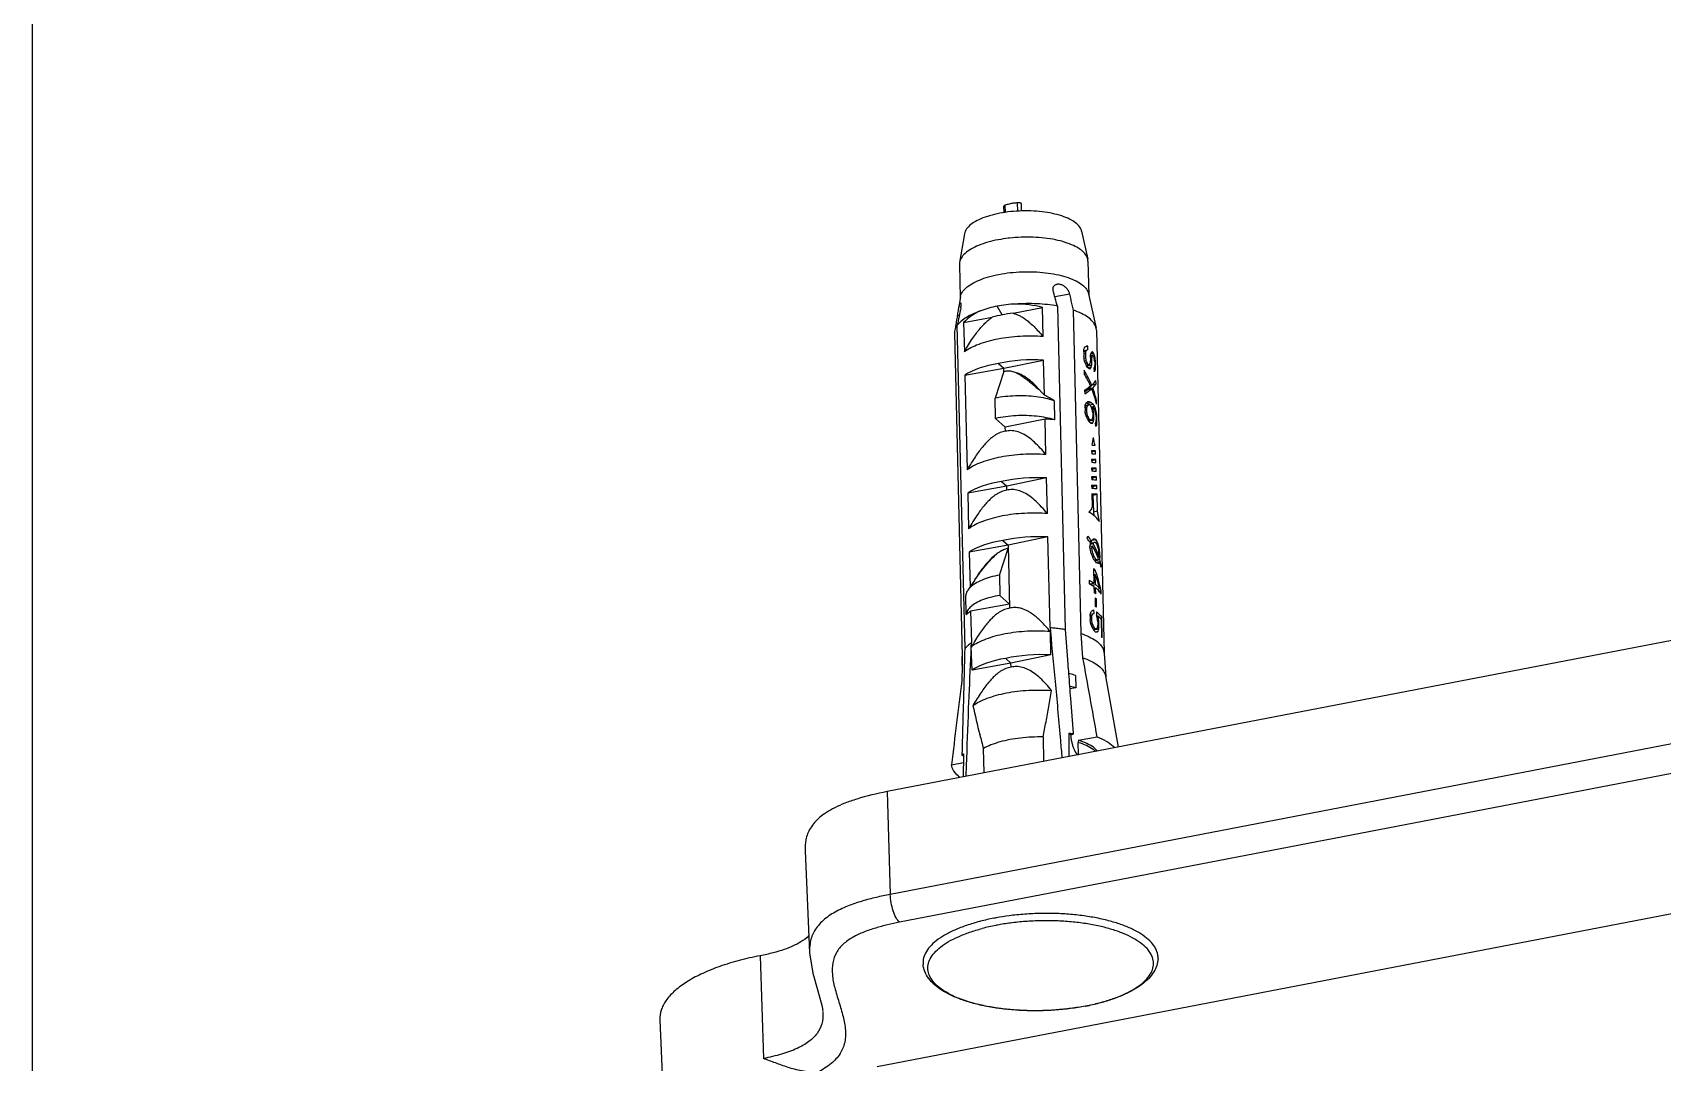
# Model space of a CAD drawing. Header units: millimetres. Extents: x 306 to 1885, y 393 to 1000.
# Drawn here: x 305.9 to 372, y 685.6 to 727.4 of the extents above; entities that cross this region are included whole.
import ezdxf

# ---------------------------------------------------------------- set-up
doc = ezdxf.new("R2010")
doc.units = ezdxf.units.MM

# ---------------------------------------------------------------- blocks, each defined once
blk = doc.blocks.new('*u3')
at = {"color": 7}
for p, q in [((64.52, -24.665), (62.882, 13.276)), ((54.725, -22.561), (-8.366, -34.717)), ((59.999, -27.552), (59.853, -22.92)), ((45.321, -25.281), (45.337, -25.278)), ((45.338, -25.281), (45.322, -25.284)), ((57.973, -32.286), (57.773, -27.685)), ((4.164, -38.607), (53.717, -29.059)), ((49.994, -28.78), (49.99, -28.781)), ((4.583, -39.866), (54.136, -30.318)), ((54.282, -34.95), (54.136, -30.318)), ((4.729, -44.498), (54.282, -34.95)), ((49.909, -35.792), (49.935, -36.897)), ((50.84, -36.592), (50.842, -35.613)), ((45.649, -36.622), (45.662, -37.173)), ((45.729, -36.598), (45.73, -36.653)), ((46.07, -36.532), (46.068, -37.58)), ((47.25, -37.415), (47.224, -36.31)), ((50.892, -36.582), (50.839, -36.592)), ((50.839, -36.66), (50.84, -36.592)), ((51.376, -36.164), (50.84, -36.267)), ((50.89, -36.629), (50.889, -36.662)), ((44.428, -40.155), (43.862, -36.957)), ((45.653, -37.267), (44.813, -37.428)), ((45.653, -37.267), (45.662, -37.173)), ((46.005, -37.524), (45.89, -37.546)), ((46.005, -37.524), (46.068, -37.58)), ((50.098, -37.515), (50.1, -37.52)), ((45.773, -39.638), (46.047, -39.586)), ((45.786, -40.189), (45.773, -39.638)), ((44.496, -41.198), (44.423, -40.127)), ((50.9, -40.651), (50.914, -39.937)), ((45.451, -40.99), (45.526, -42.081)), ((46.9, -41.116), (48.694, -40.746)), ((46.9, -41.116), (46.918, -42.17)), ((48.69, -40.562), (48.694, -40.746)), ((48.694, -40.746), (50.45, -40.432)), ((48.932, -40.96), (48.694, -40.746)), ((50.45, -40.432), (50.483, -41.476)), ((50.9, -40.651), (50.893, -41.047)), ((50.893, -41.022), (50.9, -40.651)), ((50.893, -41.033), (50.893, -41.022)), ((50.893, -41.047), (50.893, -41.033)), ((51.244, -55.626), (50.893, -41.047)), ((44.846, -55.755), (44.495, -41.187)), ((50.489, -41.458), (50.48, -41.669)), ((50.514, -43.091), (50.48, -41.669)), ((50.762, -41.398), (51.114, -55.977)), ((44.582, -41.89), (44.604, -42.795)), ((44.634, -42.716), (44.615, -41.944)), ((44.785, -42.403), (44.727, -42.414)), ((44.727, -42.414), (44.731, -42.574)), ((44.782, -42.564), (44.731, -42.574)), ((44.918, -42.256), (44.734, -42.291)), ((44.893, -42.163), (44.762, -42.188)), ((44.784, -42.624), (44.78, -42.464)), ((44.974, -42.258), (44.844, -42.283)), ((44.981, -42.266), (44.882, -42.285)), ((44.992, -42.288), (44.908, -42.304)), ((45.025, -42.344), (44.95, -42.359)), ((45.064, -42.426), (44.995, -42.44)), ((45.095, -42.525), (45.027, -42.538)), ((45.526, -42.081), (45.878, -56.66)), ((46.604, -56.846), (46.252, -42.267)), ((46.93, -42.353), (46.912, -42.157)), ((46.93, -42.353), (47.029, -46.434)), ((44.683, -42.78), (44.604, -42.795)), ((44.791, -42.708), (44.744, -42.717)), ((44.833, -42.869), (44.779, -42.88)), ((44.832, -43.265), (44.841, -43.638)), ((44.839, -43.062), (44.835, -42.876)), ((44.903, -43.686), (44.894, -43.313)), ((45.119, -42.956), (44.951, -42.988)), ((44.951, -42.988), (44.955, -43.148)), ((45.12, -42.95), (45.008, -42.972)), ((45.124, -42.893), (45.036, -42.91)), ((45.117, -42.639), (45.045, -42.653)), ((45.045, -42.653), (45.049, -42.813)), ((45.128, -42.798), (45.049, -42.813)), ((45.129, -42.857), (45.125, -42.698)), ((48.823, -46.064), (48.754, -43.221)), ((48.758, -43.405), (50.514, -43.091)), ((50.709, -42.932), (50.729, -43.794)), ((44.629, -43.86), (44.633, -44.019)), ((44.734, -44), (44.633, -44.019)), ((44.814, -44.08), (44.69, -44.104)), ((44.901, -43.626), (44.841, -43.638)), ((44.87, -43.87), (44.877, -44.136)), ((44.954, -44.193), (44.947, -43.927)), ((48.758, -43.405), (49.195, -43.798)), ((49.217, -44.715), (49.195, -43.798)), ((50.342, -44.471), (50.64, -44.034)), ((44.952, -44.122), (44.877, -44.136)), ((45.059, -44.261), (44.881, -44.296)), ((44.881, -44.296), (44.892, -44.748)), ((44.967, -44.734), (44.892, -44.748)), ((45.142, -44.318), (44.957, -44.353)), ((44.973, -44.992), (44.957, -44.353)), ((45.066, -44.332), (45.065, -44.265)), ((45.168, -44.481), (45.164, -44.321)), ((49.217, -44.715), (48.819, -45.915)), ((50.578, -45.75), (50.541, -44.18)), ((44.657, -45.164), (44.627, -45.17)), ((44.767, -45.402), (44.687, -45.418)), ((44.865, -45.293), (44.702, -45.324)), ((44.776, -45.527), (44.724, -45.537)), ((44.913, -45.366), (44.772, -45.393)), ((44.929, -45.389), (44.847, -45.405)), ((44.971, -44.92), (44.896, -44.934)), ((45.006, -45.53), (44.938, -45.543)), ((44.722, -45.565), (44.675, -45.574)), ((44.743, -45.871), (44.705, -45.878)), ((44.829, -46.114), (44.764, -46.127)), ((45.104, -46.158), (44.954, -46.187)), ((45.11, -46.11), (44.997, -46.132)), ((45.078, -45.708), (45.009, -45.721)), ((45.129, -46.018), (45.031, -46.037)), ((45.121, -45.923), (45.049, -45.937)), ((45.157, -46.23), (45.067, -46.247)), ((47.029, -46.434), (48.823, -46.064)), ((48.823, -46.064), (50.578, -45.75)), ((49.061, -46.278), (48.823, -46.064)), ((45.03, -46.291), (44.869, -46.322)), ((50.643, -48.409), (50.604, -46.804)), ((44.981, -47.571), (44.797, -47.607)), ((44.797, -47.607), (44.815, -48.357)), ((45, -48.321), (44.981, -47.571)), ((47.054, -47.488), (47.093, -49.093)), ((45, -48.321), (44.815, -48.357)), ((45.048, -48.371), (45.035, -47.821)), ((48.887, -48.723), (50.643, -48.409)), ((44.821, -48.601), (44.825, -48.747)), ((45.009, -48.712), (44.825, -48.747)), ((44.837, -48.992), (44.84, -49.138)), ((45.024, -49.103), (44.84, -49.138)), ((45.009, -48.712), (45.007, -48.614)), ((45.024, -49.103), (45.022, -49.006)), ((45.058, -48.762), (45.054, -48.615)), ((45.058, -49.152), (45.054, -49.005)), ((47.093, -49.093), (48.887, -48.723)), ((48.882, -48.539), (48.887, -48.723)), ((49.125, -48.937), (48.887, -48.723)), ((44.852, -49.383), (44.856, -49.529)), ((45.04, -49.494), (44.856, -49.529)), ((44.868, -49.774), (44.871, -49.92)), ((45.056, -49.885), (44.871, -49.92)), ((45.04, -49.494), (45.038, -49.396)), ((45.058, -49.542), (45.054, -49.396)), ((45.058, -49.932), (45.055, -49.786)), ((50.771, -53.727), (50.668, -49.463)), ((44.884, -50.165), (44.887, -50.312)), ((45.057, -50.279), (44.887, -50.312)), ((45.058, -50.322), (45.055, -50.176)), ((47.118, -50.147), (47.157, -51.752)), ((44.894, -51.56), (44.891, -51.427)), ((47.157, -51.752), (48.951, -51.382)), ((48.946, -51.198), (48.951, -51.382)), ((48.951, -51.382), (49.387, -51.775)), ((44.854, -51.676), (44.818, -51.683)), ((44.818, -51.683), (44.821, -51.789)), ((44.891, -51.547), (44.821, -51.56)), ((44.853, -51.783), (44.821, -51.789)), ((44.858, -51.928), (44.83, -51.933)), ((44.891, -51.449), (44.838, -51.459)), ((44.855, -51.869), (44.851, -51.71)), ((44.888, -52.092), (44.854, -52.098)), ((45.011, -51.823), (44.955, -51.834)), ((44.955, -51.834), (44.958, -51.967)), ((45.009, -51.957), (44.958, -51.967)), ((45.145, -51.675), (44.961, -51.711)), ((45.018, -52.101), (44.971, -52.11)), ((45.121, -51.583), (44.99, -51.608)), ((45.011, -52.043), (45.006, -51.857)), ((45.194, -51.667), (45.059, -51.693)), ((45.2, -51.675), (45.096, -51.695)), ((45.22, -51.708), (45.135, -51.724)), ((45.253, -51.764), (45.177, -51.778)), ((45.291, -51.846), (45.222, -51.859)), ((45.323, -51.944), (45.254, -51.957)), ((45.341, -52.033), (45.271, -52.046)), ((45.271, -52.046), (45.276, -52.233)), ((45.356, -52.25), (45.353, -52.117)), ((46.747, -52.576), (46.726, -51.713)), ((49.387, -51.775), (49.409, -52.692)), ((44.836, -52.428), (44.84, -52.587)), ((44.874, -52.581), (44.84, -52.587)), ((44.937, -52.21), (44.886, -52.22)), ((45.017, -52.308), (44.929, -52.325)), ((45.152, -52.393), (44.999, -52.423)), ((45.073, -52.299), (45.017, -52.309)), ((45.262, -52.456), (45.078, -52.491)), ((45.25, -52.516), (45.168, -52.531)), ((45.344, -52.361), (45.192, -52.39)), ((45.346, -52.343), (45.234, -52.365)), ((45.351, -52.286), (45.262, -52.303)), ((45.355, -52.217), (45.276, -52.233)), ((45.375, -53.049), (45.371, -52.889)), ((47.183, -52.834), (47.221, -54.411)), ((49.011, -53.892), (49.409, -52.692)), ((45.029, -53.299), (44.858, -53.332)), ((44.858, -53.332), (44.862, -53.492)), ((45.19, -53.122), (45.006, -53.158)), ((45.231, -53.082), (45.048, -53.118)), ((45.117, -53.265), (45.052, -53.277)), ((44.922, -54.122), (44.877, -54.131)), ((44.877, -54.131), (44.881, -54.264)), ((44.952, -53.995), (44.88, -54.008)), ((44.92, -54.256), (44.881, -54.264)), ((44.951, -53.924), (44.898, -53.934)), ((44.921, -54.328), (44.918, -54.168)), ((44.954, -54.061), (44.95, -53.901)), ((45.119, -54.298), (45.044, -54.312)), ((45.044, -54.312), (45.048, -54.472)), ((45.236, -54.153), (45.052, -54.189)), ((45.233, -54.071), (45.071, -54.102)), ((45.166, -54.025), (45.116, -54.035)), ((45.294, -54.167), (45.182, -54.189)), ((45.311, -54.2), (45.222, -54.217)), ((45.349, -54.282), (45.267, -54.298)), ((45.397, -53.953), (45.393, -53.794)), ((49.015, -54.041), (47.221, -54.411)), ((49.011, -53.892), (49.015, -54.041)), ((50.771, -53.727), (49.015, -54.041)), ((49.253, -54.255), (49.015, -54.041)), ((44.926, -54.374), (44.889, -54.381)), ((44.945, -54.501), (44.905, -54.509)), ((45.106, -54.625), (44.937, -54.658)), ((45.089, -54.703), (44.97, -54.726)), ((45.06, -54.757), (45.006, -54.767)), ((45.111, -54.584), (45.021, -54.601)), ((45.115, -54.527), (45.04, -54.541)), ((45.114, -54.459), (45.048, -54.472)), ((45.116, -54.531), (45.112, -54.371)), ((45.225, -54.873), (45.229, -55.033)), ((45.358, -55.008), (45.229, -55.033)), ((45.41, -54.847), (45.266, -54.874)), ((45.38, -54.381), (45.298, -54.396)), ((45.414, -54.802), (45.308, -54.822)), ((45.402, -54.495), (45.316, -54.512)), ((45.316, -54.512), (45.321, -54.725)), ((45.415, -54.707), (45.321, -54.725)), ((45.417, -54.778), (45.412, -54.565)), ((50.828, -56.097), (50.796, -54.781)), ((44.846, -55.755), (44.858, -55.853)), ((47.247, -55.465), (47.278, -56.781)), ((45.195, -57.395), (44.858, -55.853)), ((48.6, -56.518), (47.278, -56.781)), ((49.087, -56.449), (49.314, -56.838)), ((50.828, -56.097), (49.535, -56.339)), ((51.024, -56.429), (51.116, -56.411)), ((46.043, -57.388), (46.715, -57.259)), ((50.976, -57.255), (51.076, -56.661)), ((51.02, -58.725), (50.983, -57.211)), ((45.222, -58.865), (45.185, -57.351)), ((51.013, -58.815), (51.02, -58.725)), ((45.222, -58.865), (45.232, -58.955)), ((45.512, -60.225), (45.232, -58.955)), ((50.795, -60.097), (51.013, -58.815)), ((48.213, -61.133), (48.22, -61.447)), ((48.387, -61.121), (48.396, -61.502)), ((48.947, -61.065), (48.955, -61.394)), ((49.008, -61.056), (49.015, -61.345))]:
    blk.add_line(p, q, dxfattribs=at)
blk.add_lwpolyline([(57.773, -27.687), (57.627, -26.77), (57.394, -25.976), (57.203, -25.256), (57.173, -25.031)], dxfattribs=at)
for centre, radius, start, end in [((47.381, -18.577), 10.533, 280.52448, 280.90561), ((47.382, -18.431), 11.01, 280.33902, 280.90515), ((47.561, -19.468), 9.624, 280.85441, 284.61894), ((47.567, -19.348), 10.074, 280.85976, 284.40961), ((47.753, -20.103), 9.297, 284.45614, 284.67238), ((50.085, -36.093), 0.943, 323.06978, 325.01818), ((50.151, -36.139), 0.864, 324.98826, 329.12212), ((53.301, -36.692), 2.411, 177.38062, 178.50089), ((-1029.137, 94.015), 1088.326, 352.930036, 353.130174), ((935.371, 120.353), 904.428, 190.046915, 190.27614), ((18.602, -45.502), 32.493, 14.2299, 15.35585), ((45.292, -37.637), 0.606, 4.33997, 8.69947), ((47.117, -31.621), 6.05, 258.30692, 258.87138), ((47.163, -31.385), 6.291, 258.8748, 259.97473), ((0.937, -49.939), 50.707, 12.65911, 14.17651), ((45.226, -41.525), 0.741, 209.57868, 214.47048), ((45.837, -40.838), 1.626, 233.32315, 235.61706), ((45.832, -40.983), 1.612, 233.89025, 235.04726), ((45.309, -42.253), 0.818, 214.45892, 217.63699), ((45.356, -42.217), 0.878, 217.61985, 219.20762), ((45.424, -42.16), 0.966, 219.25443, 223.62276), ((45.534, -42.056), 1.117, 223.61726, 227.52331), ((45.757, -42.155), 1.445, 230.2264, 233.31941), ((45.546, -43.269), 1.095, 224.51994, 225.29035), ((45.593, -43.221), 1.161, 225.30647, 227.80053), ((45.752, -42.544), 1.423, 230.20308, 233.34269), ((45.833, -42.659), 1.547, 231.52404, 235.07352), ((45.657, -43.151), 1.256, 227.79238, 229.51558), ((45.723, -43.073), 1.359, 229.52022, 231.47196), ((45.61, -43.518), 0.919, 221.5437, 222.10315), ((45.64, -43.491), 0.96, 222.11408, 224.19508), ((46.058, -42.986), 1.616, 235.46719, 236.19826), ((46.252, -42.261), 2.329, 241.64223, 242.16499), ((46.077, -42.958), 1.651, 236.19649, 236.42014), ((42.051, -39.318), 9.764, 328.13417, 328.45042), ((45.842, -43.745), 1.52, 231.4922, 235.10529), ((46.053, -50.274), 1.607, 232.7377, 235.62524), ((46.045, -50.422), 1.588, 233.30326, 235.0561), ((47.544, -44.984), 6.779, 263.06998, 266.72998), ((45.821, -51.411), 1.205, 226.77867, 228.17476), ((46.07, -51.076), 1.603, 233.31096, 235.04841), ((45.961, -51.561), 1.136, 226.92502, 228.43585), ((46.038, -51.473), 1.252, 228.46547, 231.71542), ((49.61, -48.231), 5.203, 236.61124, 242.19775), ((55.464, -44.887), 11.477, 223.81997, 225.08555), ((46.162, -52.651), 1.694, 233.92932, 236.72201), ((46.155, -52.826), 1.674, 234.47625, 236.17131), ((45.708, -54.111), 0.96, 219.80599, 223.07445), ((45.71, -53.946), 0.969, 220.63033, 222.24977), ((-57.972, -34.488), 111.182, 348.44034, 348.85586), ((132.076, -34.133), 88.438, 194.8812, 195.366), ((48.601, -52.379), 4.492, 288.84717, 289.15789), ((48.006, -53.08), 6.872, 276.32321, 276.77009), ((48.068, -53.561), 6.386, 276.72666, 280.86124)]:
    blk.add_arc(centre, radius, start, end, dxfattribs=at)
for centre, major_axis, ratio, start_param, end_param in [((47.663, -39.815), (3.197, 0.162), 0.407554, -1.832151, -1.183125), ((47.663, -39.815), (3.201, -0.006), 0.38893, -1.162162, -0.513136), ((47.698, -41.271), (1.057, 14.257), 0.202214, -4.625782, -4.617132), ((47.732, -42.679), (-1.591, 16.545), 0.179147, 1.5472, 1.555849), ((47.706, -41.598), (2.349, 3.812), 0.551564, -4.237795, -4.211859), ((47.706, -41.615), (3.167, 1.033), 0.246051, 2.640896, 2.675474), ((47.714, -41.928), (1.198, 11.179), 0.255105, -4.645742, -4.637098), ((47.711, -41.841), (2.593, 3.203), 0.561879, -4.152469, -4.135178), ((47.705, -41.585), (3.187, 0.556), 0.042755, -2.720906, -2.67763), ((47.71, -41.768), (3.176, 0.901), 0.181166, 2.641857, 2.667811), ((47.708, -41.712), (3.189, 0.48), 0.101259, -2.701289, -2.675298), ((47.704, -41.529), (3.178, -0.663), 0.674459, -2.488662, -2.46257), ((47.698, -41.271), (0.991, 13.366), 0.202214, -4.623653, -4.622654), ((47.7, -41.365), (3.14, -0.939), 0.71832, -2.406864, -2.363283), ((47.706, -41.598), (2.202, 3.573), 0.551564, -4.22456, -4.20973), ((47.701, -41.402), (-2.505, 2.595), 0.77897, 1.225063, 1.25124), ((47.696, -41.204), (-2.235, 3.063), 0.757619, 1.378357, 1.413425), ((47.692, -41.018), (-1.47, 5.743), 0.5038, -4.59257, -4.575062), ((47.661, -39.734), (-1.516, 13.466), 0.220033, -4.527467, -4.518693), ((47.684, -40.684), (-1.442, 6.265), 0.464905, -4.543865, -4.517414), ((47.632, -38.528), (-1.591, 16.545), 0.179147, -4.483732, -4.474883), ((47.724, -42.352), (-1.442, 6.265), 0.464905, 7.805353, 7.831289), ((47.716, -42.022), (-1.516, 13.466), 0.220033, -4.69248, -4.683836), ((47.718, -42.115), (-1.517, 5.214), 0.549082, 1.531072, 1.557012), ((47.727, -42.471), (3.185, 0.676), 0.043463, 2.584807, 2.61969), ((47.731, -42.631), (3.185, 0.676), 0.043463, 2.584807, 2.61969), ((47.738, -42.932), (2.593, 3.203), 0.561879, -4.291547, -4.274039), ((47.733, -42.746), (3.167, 1.033), 0.246051, 2.484257, 2.519325), ((47.769, -44.216), (1.198, 11.179), 0.255105, 1.472301, 1.481074), ((47.746, -43.266), (2.349, 3.812), 0.551564, -4.455463, -4.429012), ((47.798, -45.422), (1.057, 14.257), 0.202214, 1.40495, 1.413799), ((47.768, -44.191), (-1.908, 3.684), 0.706196, 1.176305, 1.410815), ((47.764, -44.004), (-1.897, 3.707), 0.703886, 1.250456, 1.414979), ((47.754, -43.605), (2.281, 3.985), 0.545413, -4.048997, -4.02558), ((47.795, -45.304), (2.939, -1.682), 0.775373, -2.552895, -2.465509), ((47.791, -45.146), (2.939, -1.682), 0.775373, -2.529477, -2.443036), ((47.755, -43.632), (1.463, 7.66), 0.359874, -4.409085, -4.388043), ((47.776, -44.517), (3.123, 1.434), 0.387487, 2.668754, 2.716285), ((47.765, -44.067), (1.463, 7.66), 0.359874, -4.451189, -4.438073), ((47.795, -45.304), (2.939, -1.682), 0.775373, -2.423405, -2.209064), ((47.78, -44.694), (3.189, 0.462), 0.11506, -2.847848, -2.756937), ((47.781, -44.711), (3.123, 1.434), 0.387487, 2.643354, 2.673373), ((47.791, -45.146), (2.939, -1.682), 0.775373, -2.400124, -2.185783), ((47.784, -44.839), (3.189, 0.462), 0.11506, -2.822448, -2.756937), ((47.78, -44.694), (3.183, -0.608), 0.663239, -2.600714, -2.509803), ((47.784, -44.839), (3.183, -0.608), 0.663239, -2.600714, -2.535202), ((47.781, -44.711), (-1.805, 3.93), 0.680837, 1.471048, 1.515482), ((47.776, -44.517), (-1.805, 3.93), 0.680837, 1.496448, 1.556807), ((47.832, -46.818), (-1.441, 9.954), 0.297032, 1.402673, 1.433361), ((47.81, -45.934), (-1.805, 3.93), 0.680837, 1.254267, 1.314626), ((47.821, -46.383), (-1.441, 9.954), 0.297032, 1.452704, 1.474686), ((47.806, -45.739), (-1.805, 3.93), 0.680837, 1.295592, 1.340026), ((47.806, -45.756), (3.183, -0.608), 0.663239, -2.691624, -2.600714), ((47.802, -45.611), (3.183, -0.608), 0.663239, -2.666225, -2.600714), ((47.802, -45.611), (3.189, 0.462), 0.11506, -2.756937, -2.691426), ((47.806, -45.739), (3.123, 1.434), 0.387487, 2.482313, 2.512332), ((47.81, -45.934), (3.123, 1.434), 0.387487, 2.439401, 2.486932), ((47.765, -44.067), (-1.441, 9.954), 0.297032, -4.58861, -4.566627), ((47.821, -46.383), (1.463, 7.66), 0.359874, -4.701927, -4.688811), ((47.806, -45.756), (2.935, -0.561), 0.663239, -2.655168, -2.6193), ((47.795, -45.304), (2.939, -1.682), 0.775373, -2.166151, -2.07971), ((47.755, -43.632), (-1.441, 9.954), 0.297032, -4.547285, -4.516597), ((47.832, -46.818), (1.463, 7.66), 0.359874, 7.814413, 7.835455), ((47.791, -45.146), (2.939, -1.682), 0.775373, -2.143678, -2.056293), ((47.791, -45.133), (3.197, 0.162), 0.407554, -1.832151, -1.183125), ((47.791, -45.133), (3.201, -0.006), 0.38893, -1.162162, -0.513136), ((47.806, -45.756), (3.189, 0.462), 0.11506, -2.756937, -2.666026), ((47.832, -46.845), (2.281, 3.985), 0.545413, -4.522181, -4.498764), ((47.855, -47.801), (3.189, 0.495), 0.089293, -2.848651, -2.660875), ((47.855, -47.801), (2.989, 0.464), 0.089293, -2.85493, -2.806176), ((47.855, -47.792), (3.201, -0.006), 0.38893, -1.162162, -0.513136), ((47.861, -48.045), (3.189, 0.495), 0.089293, -2.848651, -2.660875), ((47.865, -48.191), (3.189, 0.495), 0.089293, -2.848651, -2.660875), ((47.871, -48.435), (3.189, 0.495), 0.089293, -2.842375, -2.667151), ((47.874, -48.581), (3.189, 0.495), 0.089293, -2.842375, -2.667151), ((47.865, -48.191), (2.989, 0.464), 0.089293, -2.85493, -2.806176), ((47.874, -48.581), (2.989, 0.464), 0.089293, -2.848232, -2.815678), ((47.855, -47.792), (3.197, 0.162), 0.407554, -1.832151, -1.183125), ((47.88, -48.825), (3.189, 0.495), 0.089293, -2.836103, -2.673423), ((47.884, -48.972), (3.189, 0.495), 0.089293, -2.836103, -2.673423), ((47.889, -49.216), (3.189, 0.495), 0.089293, -2.829833, -2.679692), ((47.893, -49.362), (3.189, 0.495), 0.089293, -2.829833, -2.679692), ((47.884, -48.972), (2.989, 0.464), 0.089293, -2.841538, -2.824782), ((47.899, -49.606), (3.189, 0.495), 0.089293, -2.823567, -2.685959), ((47.902, -49.752), (3.189, 0.495), 0.089293, -2.823567, -2.685959), ((47.908, -49.996), (3.189, 0.495), 0.089293, -2.813899, -2.702767), ((47.917, -50.36), (-1.444, 6.216), 0.468354, 1.493872, 1.553008), ((47.917, -50.36), (1.556, 6.913), 0.392424, -4.594682, -4.542686), ((47.926, -50.722), (3.167, 1.033), 0.246051, 2.788119, 2.823018), ((47.929, -50.874), (3.189, 0.48), 0.101256, -2.874466, -2.848389), ((47.871, -48.455), (1.057, 14.257), 0.202215, 1.805308, 1.8141), ((47.915, -50.291), (2.349, 3.812), 0.551563, -4.090258, -4.063962), ((48.013, -54.334), (-1.591, 16.544), 0.179148, 7.682338, 7.691131), ((47.969, -52.499), (-1.442, 6.265), 0.464903, 7.65745, 7.683746), ((47.908, -49.982), (1.418, 8.096), 0.342931, -4.446512, -4.437783), ((47.958, -52.067), (-2.235, 3.063), 0.757619, 7.357849, 7.392748), ((47.976, -52.807), (-1.449, 10.388), 0.284781, 1.440754, 1.449484), ((47.923, -50.609), (2.593, 3.203), 0.561879, -4.005245, -3.987817), ((47.961, -52.181), (-1.47, 5.743), 0.5038, 1.404393, 1.421821), ((47.93, -50.912), (3.176, 0.901), 0.181163, 2.788959, 2.815036), ((47.954, -51.877), (-2.506, 2.595), 0.77897, 0.98244, 1.008516), ((47.951, -51.782), (3.178, -0.663), 0.674461, 3.604079, 3.630093), ((47.925, -50.691), (1.057, 14.257), 0.202215, -4.625782, -4.617132), ((47.958, -52.072), (-1.591, 16.544), 0.179148, 1.5472, 1.555849), ((47.933, -51.018), (2.349, 3.812), 0.551564, -4.2378, -4.211864), ((47.95, -51.728), (-1.47, 5.743), 0.5038, 7.791715, 7.826295), ((47.933, -51.03), (3.105, 1.547), 0.415702, 2.530793, 2.556726), ((47.94, -51.313), (1.418, 8.096), 0.342931, -4.593874, -4.58523), ((47.943, -51.45), (-1.449, 10.388), 0.284781, -4.694984, -4.68634), ((47.939, -51.261), (2.593, 3.203), 0.561879, -4.152469, -4.135178), ((47.932, -50.994), (3.187, 0.556), 0.042756, -2.729552, -2.686293), ((47.945, -51.502), (-1.47, 5.743), 0.5038, 1.551754, 1.569045), ((47.938, -51.217), (3.105, 1.547), 0.415704, 2.504847, 2.522146), ((47.935, -51.122), (3.189, 0.48), 0.101256, -2.709943, -2.683967), ((47.931, -50.949), (3.178, -0.663), 0.674461, -2.488658, -2.462566), ((47.933, -51.018), (2.202, 3.573), 0.551564, -4.224565, -4.209735), ((47.927, -50.785), (3.14, -0.939), 0.718319, -2.406866, -2.363286), ((47.928, -50.822), (-2.506, 2.595), 0.77897, 1.225056, 1.251233), ((47.923, -50.624), (-2.235, 3.063), 0.757619, 1.378357, 1.413425), ((47.919, -50.438), (-1.47, 5.743), 0.5038, -4.59257, -4.575062), ((47.9, -49.667), (-1.449, 10.388), 0.284781, -4.529971, -4.521198), ((47.911, -50.104), (-1.442, 6.265), 0.464904, -4.543864, -4.517413), ((47.859, -47.948), (-1.591, 16.544), 0.179148, -4.483732, -4.474883), ((47.969, -52.513), (-2.267, 3.007), 0.761035, 1.025117, 1.225037), ((47.973, -52.672), (-2.274, 2.995), 0.761734, 1.021992, 1.187335), ((47.955, -51.94), (3.14, -0.939), 0.718318, 3.651103, 3.694529), ((47.954, -51.88), (3.202, -0.158), 0.523122, -2.77985, -2.719274), ((47.951, -51.748), (3.202, -0.206), 0.543298, 3.521589, 3.573499), ((47.97, -52.564), (3.172, 0.965), 0.214004, 2.46311, 2.67234), ((47.946, -51.546), (-1.745, 4.101), 0.66258, 1.457791, 1.47509), ((47.948, -51.64), (3.178, -0.663), 0.674461, -2.54066, -2.514684), ((47.954, -51.894), (3.194, 0.261), 0.270941, -2.712809, -2.652118), ((47.952, -51.814), (3.189, 0.48), 0.101256, -2.657942, -2.63185), ((47.956, -51.978), (3.187, 0.556), 0.042757, -2.642916, -2.599336), ((47.955, -51.941), (3.176, 0.901), 0.181163, 2.546242, 2.572419), ((47.964, -52.325), (2.593, 3.203), 0.561879, -4.291547, -4.274039), ((47.96, -52.139), (3.167, 1.033), 0.246051, 2.484257, 2.519325), ((47.983, -53.096), (1.418, 8.096), 0.342931, 1.524169, 1.532942), ((47.954, -51.894), (2.995, 0.245), 0.270941, -2.709747, -2.681559), ((47.973, -52.659), (2.349, 3.812), 0.551563, -4.45547, -4.429019), ((48.025, -54.815), (1.057, 14.257), 0.202215, 1.40495, 1.4138), ((47.97, -52.566), (3.169, 1.011), 0.236022, 2.697388, 2.862731), ((47.974, -52.724), (3.169, 1.015), 0.237772, 8.945203, 9.145122), ((47.973, -52.674), (-2.365, 2.84), 0.769812, 1.180605, 1.389834), ((47.97, -52.566), (2.971, 0.948), 0.236022, 2.69894, 2.853758), ((47.975, -52.742), (3.169, 1.011), 0.236022, 8.736767, 8.902751), ((47.969, -52.495), (-2.274, 2.995), 0.761734, 1.265157, 1.431142), ((47.973, -52.672), (-2.132, 2.808), 0.761734, 1.176425, 1.185783), ((47.97, -52.564), (2.974, 0.905), 0.214004, 2.565211, 2.671586), ((47.93, -50.903), (1.057, 14.257), 0.202215, -4.477878, -4.469085), ((47.979, -52.922), (2.827, 2.587), 0.546807, -3.831265, -3.804969), ((48.059, -56.231), (-1.516, 13.467), 0.220032, 7.682615, 7.691407), ((47.986, -53.197), (3.167, 1.033), 0.246051, 2.788119, 2.823018), ((47.969, -52.51), (1.418, 8.096), 0.342931, -4.455231, -4.446512), ((48.033, -55.175), (-1.449, 10.388), 0.284781, 1.449484, 1.458203), ((47.988, -53.292), (3.105, 1.547), 0.415703, 8.943855, 8.961265), ((47.989, -53.349), (3.189, 0.48), 0.101255, -2.874466, -2.848389), ((47.992, -53.461), (3.185, 0.676), 0.043459, 2.827525, 2.844902), ((47.994, -53.538), (1.057, 14.257), 0.202215, -4.651718, -4.643074), ((47.995, -53.593), (1.954, 4.949), 0.497373, -4.417336, -4.400048), ((47.994, -53.558), (3.105, 1.547), 0.415703, 2.504847, 2.539438), ((48.01, -54.221), (1.198, 11.179), 0.255104, -4.680332, -4.671681), ((47.993, -53.488), (3.185, 0.676), 0.043459, 2.654434, 2.689079), ((48.002, -53.868), (2.593, 3.203), 0.561879, -4.187081, -4.169768), ((47.998, -53.706), (3.176, 0.901), 0.181161, 2.607193, 2.6332), ((47.988, -53.287), (-2.506, 2.595), 0.778971, 1.216347, 1.242494), ((47.985, -53.173), (3.004, -1.49), 0.766573, -2.235507, -2.200582), ((47.994, -53.538), (0.991, 13.366), 0.202215, -4.651319, -4.64941), ((47.995, -53.593), (1.832, 4.64), 0.497373, -4.412659, -4.39965), ((47.979, -52.926), (-1.47, 5.743), 0.503801, -4.601306, -4.583822), ((47.979, -52.93), (-1.745, 4.101), 0.662581, -4.695077, -4.659955), ((47.965, -52.336), (-1.42, 7.301), 0.402038, -4.519074, -4.501425), ((47.983, -53.111), (3.197, 0.162), 0.407554, -1.832151, -1.183125), ((47.983, -53.111), (3.201, -0.006), 0.38893, -1.162162, -0.513136), ((48.032, -55.13), (-1.42, 7.301), 0.402038, 1.390253, 1.407796), ((48.02, -54.633), (-1.745, 4.101), 0.662581, 1.266915, 1.301857), ((48.019, -54.589), (-1.47, 5.743), 0.5038, 1.413112, 1.430522), ((48.013, -54.34), (3.197, -0.402), 0.611613, -2.778713, -2.743926), ((48.01, -54.195), (3.178, -0.663), 0.674462, -2.696482, -2.670428), ((48.006, -54.041), (3.189, 0.48), 0.101255, -2.822376, -2.796407), ((48.01, -54.224), (3.191, 0.385), 0.175173, -2.817854, -2.783249), ((48.002, -53.895), (2.593, 3.203), 0.561879, -4.100601, -4.083305), ((48, -53.787), (1.418, 8.096), 0.342931, -4.567942, -4.559297), ((48.009, -54.17), (3.105, 1.547), 0.415702, 2.539438, 2.574015), ((48.01, -54.205), (1.954, 4.949), 0.497373, -4.434627, -4.417336), ((48.014, -54.381), (1.198, 11.179), 0.255104, -4.671681, -4.663033), ((48.012, -54.298), (3.189, 0.48), 0.101255, -2.649252, -2.623134), ((48.015, -54.43), (3.191, 0.385), 0.175173, -2.653391, -2.618547), ((48.019, -54.569), (3.105, 1.547), 0.415702, 2.391829, 2.418039), ((48.019, -54.582), (3.18, 0.806), 0.127174, 2.528893, 2.572697), ((47.95, -51.708), (-1.516, 13.467), 0.220032, -4.536227, -4.527467), ((48.054, -56.031), (1.198, 11.179), 0.255104, 1.481074, 1.489834), ((48.034, -55.187), (2.349, 3.812), 0.551563, -4.455469, -4.429018), ((47.918, -50.396), (-1.591, 16.544), 0.179148, -4.483732, -4.474883), ((48.086, -57.343), (1.057, 14.257), 0.202215, 1.40495, 1.4138), ((47.87, -54.309), (3.032, -0.607), 0.704673, -1.189772, -1.022027), ((47.807, -54.321), (3.019, -0.826), 0.668682, -0.959771, -0.792026), ((48.02, -54.627), (3.164, -0.822), 0.667038, -0.714034, -0.334879), ((48.02, -54.627), (3.18, -0.596), 0.700286, -1.673557, -1.294402), ((47.947, -54.472), (3.388, -0.643), 0.701142, -1.279922, -1.026837), ((47.916, -54.478), (3.372, -0.885), 0.66737, -0.976507, -0.723422)]:
    blk.add_ellipse(centre, major_axis=major_axis, ratio=ratio, start_param=start_param, end_param=end_param, dxfattribs=at)
for points, start_tangent, end_tangent in [([(53.717, -29.059), (54.265, -28.942), (54.793, -28.802), (55.327, -28.618), (55.832, -28.377), (56.26, -28.069), (56.565, -27.686), (56.726, -27.233), (56.745, -26.708), (56.639, -26.112), (56.45, -25.462), (56.26, -24.808), (56.155, -24.198), (56.19, -23.642), (56.398, -23.138), (56.801, -22.689), (57.41, -22.297)], (0.98194, 0.189193), (0.891571, 0.452882)), ([(57.41, -22.297), (57.786, -22.306), (58.13, -22.357), (58.447, -22.431), (58.745, -22.519), (59.032, -22.616), (59.31, -22.717), (59.583, -22.82), (59.853, -22.92)], (0.998826, 0.048449), (0.939226, -0.343298)), ([(57.172, -25.004), (57.171, -24.984), (57.227, -24.48), (57.437, -24.047), (57.802, -23.683), (58.33, -23.374), (59.037, -23.114), (59.853, -22.92)], (-0.042162, 0.999111), (0.98194, 0.189193)), ([(59.999, -27.552), (60.948, -27.336), (61.817, -27.07), (62.589, -26.758), (63.247, -26.409), (63.779, -26.028), (64.173, -25.624), (64.422, -25.203), (64.52, -24.777), (64.52, -24.665)], (0.981939, 0.189198), (-0.04487, 0.998993)), ([(42.064, -27.408), (42.118, -27.118), (42.256, -26.823), (42.485, -26.53), (42.802, -26.253), (43.194, -26), (43.651, -25.776), (44.163, -25.581), (44.722, -25.415), (45.321, -25.281)], (0.052658, 0.998613), (0.981939, 0.189198)), ([(45.322, -25.284), (44.721, -25.421), (44.154, -25.591), (43.646, -25.79), (43.207, -26.013), (42.845, -26.257), (42.568, -26.516), (42.38, -26.786), (42.284, -27.062), (42.283, -27.339)], (-0.981644, -0.190724), (0.164851, -0.986318)), ([(45.337, -25.278), (46.004, -25.171), (46.71, -25.101), (47.428, -25.07), (48.144, -25.08), (48.847, -25.13), (49.524, -25.219), (50.162, -25.348), (50.752, -25.514), (51.283, -25.718), (51.745, -25.958), (52.123, -26.232), (52.404, -26.532), (52.579, -26.842), (52.656, -27.153)], (0.982232, 0.187673), (0.10077, -0.99491)), ([(45.338, -25.281), (45.992, -25.176), (46.672, -25.106), (47.364, -25.074), (48.056, -25.079), (48.736, -25.122), (49.389, -25.202), (50.005, -25.317), (50.571, -25.465), (51.077, -25.644), (51.514, -25.85), (51.874, -26.08), (52.149, -26.328), (52.335, -26.591), (52.429, -26.863), (52.428, -27.139)], (0.981939, 0.189198), (-0.171541, -0.985177)), ([(50.107, -29.096), (50.699, -28.918), (51.229, -28.711), (51.685, -28.479), (52.062, -28.225), (52.351, -27.955), (52.548, -27.673), (52.647, -27.386), (52.656, -27.153)], (0.967389, 0.253294), (-0.099008, 0.995087)), ([(52.428, -27.139), (52.332, -27.415)], (-0.171541, -0.985177), (-0.460762, -0.887524)), ([(42.064, -27.408), (42.075, -27.593), (42.172, -27.877), (42.366, -28.151), (42.654, -28.41), (43.028, -28.649), (43.484, -28.864), (44.011, -29.05), (44.599, -29.204), (45.24, -29.324), (45.92, -29.407), (46.627, -29.452), (47.347, -29.458), (48.07, -29.424), (48.781, -29.352), (49.358, -29.262)], (-0.051624, -0.998667), (0.98376, 0.179487)), ([(42.283, -27.339), (42.376, -27.611)], (0.164851, -0.986318), (0.462229, -0.886761)), ([(42.376, -27.611), (42.562, -27.874), (42.838, -28.122), (43.197, -28.351), (43.634, -28.557), (44.141, -28.736), (44.707, -28.885), (45.322, -29), (45.976, -29.08), (46.655, -29.123), (47.347, -29.128), (48.04, -29.095), (48.719, -29.026), (49.305, -28.933)], (0.462229, -0.886761), (0.983176, 0.182662)), ([(52.332, -27.415), (52.144, -27.686), (51.866, -27.945), (51.505, -28.188), (51.066, -28.411), (50.558, -28.61), (49.994, -28.78)], (-0.460762, -0.887524), (-0.967294, -0.253658)), ([(54.136, -30.318), (54.773, -30.181), (55.404, -30.013), (56.062, -29.784), (56.696, -29.477), (57.225, -29.084), (57.582, -28.617), (57.753, -28.093), (57.773, -27.687)], (0.98194, 0.189193), (-0.043038, 0.999073)), ([(57.802, -28.457), (58.166, -28.175), (58.505, -27.995), (58.919, -27.83), (59.415, -27.682), (59.999, -27.552)], (0.714256, 0.699885), (0.981939, 0.189198)), ([(53.717, -29.059), (53.869, -29.263), (54.002, -29.573), (54.095, -29.943), (54.136, -30.318)], (0.742674, -0.669653), (0.031438, -0.999506)), ([(54.282, -34.95), (55.641, -34.617), (56.182, -34.428), (56.637, -34.225), (57.014, -34.01), (57.319, -33.783), (57.736, -33.3), (57.86, -33.046), (57.937, -32.785), (57.973, -32.286)], (0.981939, 0.189198), (-0.042269, 0.999106)), ([(50.716, -35.637), (50.687, -36.442), (50.59, -39.007), (50.579, -39.273)], (-0.035652, -0.999364), (-0.041939, -0.99912)), ([(50.977, -35.581), (51.07, -35.658), (51.279, -35.905), (51.376, -36.164)], (0.791068, -0.611728), (0.148039, -0.988982)), ([(45.73, -36.653), (45.703, -36.642), (45.676, -36.632), (45.649, -36.622)], (-0.920468, 0.390818), (-0.95247, 0.304633)), ([(46.005, -37.524), (45.989, -37.357), (45.958, -37.188), (45.915, -37.025), (45.86, -36.877), (45.798, -36.75), (45.73, -36.653)], (-0.051631, 0.998666), (-0.645086, 0.76411)), ([(46.918, -42.17), (46.69, -39.763), (46.466, -37.257), (46.398, -36.469)], (-0.09434, 0.99554), (-0.086408, 0.99626)), ([(50.889, -36.662), (50.848, -38.215), (50.805, -39.805), (50.762, -41.398)], (-0.026042, -0.999661), (-0.028006, -0.999608)), ([(44.813, -37.428), (44.402, -37.23), (44.087, -37.004), (44.014, -36.934)], (-0.927881, 0.372877), (-0.691465, 0.72241)), ([(44.787, -36.781), (44.979, -36.949), (45.278, -37.121), (45.653, -37.267)], (0.669602, -0.74272), (0.95211, -0.305755)), ([(44.877, -36.768), (44.987, -36.855), (45.287, -37.027), (45.662, -37.173)], (0.748605, -0.663016), (0.95247, -0.304633)), ([(47.25, -37.415), (47.114, -38.095), (46.985, -38.793), (46.862, -39.511)], (-0.205271, -0.978705), (-0.16474, -0.986337)), ([(47.25, -37.415), (47.76, -37.409), (48.263, -37.369), (48.747, -37.295)], (0.999711, -0.02404), (0.981939, 0.189198)), ([(48.747, -37.295), (49.195, -37.189), (49.595, -37.055), (49.935, -36.897)], (0.981939, 0.189198), (0.87565, 0.482947)), ([(46.099, -40.272), (46.014, -39.147), (45.896, -37.591)], (-0.07607, 0.997103), (-0.07506, 0.997179)), ([(48.69, -40.562), (48.806, -40.539), (48.921, -40.501), (49.038, -40.448), (49.16, -40.378), (49.286, -40.288), (49.419, -40.175), (49.561, -40.035), (49.711, -39.866), (49.871, -39.664), (50.04, -39.425), (50.22, -39.147), (50.411, -38.827)], (0.9905, 0.137509), (0.497944, 0.867209)), ([(50.411, -38.827), (50.121, -39.004), (49.765, -39.161), (49.352, -39.295), (48.895, -39.401)], (-0.808865, -0.587994), (-0.981939, -0.189198)), ([(46.057, -39.716), (46.02, -39.708), (45.773, -39.638)], (-0.972679, 0.232156), (-0.954062, 0.299608)), ([(48.895, -39.401), (48.404, -39.478), (47.892, -39.522), (47.374, -39.533), (46.862, -39.511)], (-0.981939, -0.189198), (-0.996999, 0.077416)), ([(46.862, -39.511), (47.119, -39.807), (47.376, -40.064), (47.638, -40.281), (47.905, -40.448), (48.176, -40.554), (48.446, -40.591), (48.69, -40.562)], (0.634374, -0.773026), (0.971165, 0.23841)), ([(50.579, -39.273), (50.483, -41.476)], (-0.041939, -0.99912), (-0.043098, -0.999071)), ([(45.451, -40.99), (45.092, -40.84), (44.802, -40.667), (44.59, -40.475), (44.462, -40.271), (44.428, -40.155)], (-0.943333, 0.331849), (-0.175596, 0.984462)), ([(45.786, -40.189), (46.034, -40.258), (46.099, -40.273)], (0.954062, -0.299608), (0.974131, -0.225986)), ([(46.252, -42.267), (46.132, -40.705), (46.099, -40.272)], (-0.07712, 0.997022), (-0.07607, 0.997103)), ([(45.526, -42.081), (45.164, -41.931), (44.873, -41.758), (44.661, -41.567), (44.534, -41.363), (44.496, -41.198)], (-0.944766, 0.327747), (-0.071182, 0.997463)), ([(48.959, -42.06), (49.417, -41.954), (49.83, -41.82), (50.186, -41.662), (50.477, -41.485)], (0.981939, 0.189198), (0.811299, 0.584631)), ([(49.252, -43.018), (49.351, -42.946), (49.485, -42.832), (49.627, -42.692), (49.778, -42.522), (49.938, -42.319), (50.108, -42.079), (50.288, -41.8), (50.489, -41.458)], (0.828708, 0.559681), (0.498313, 0.866997)), ([(50.762, -41.398), (50.685, -41.491), (50.591, -41.581), (50.48, -41.669)], (-0.589567, -0.80772), (-0.808865, -0.587995)), ([(46.93, -42.353), (46.698, -42.331), (46.472, -42.302), (46.252, -42.267)], (-0.996999, 0.077416), (-0.984029, 0.178007)), ([(46.912, -42.157), (47.133, -42.411), (47.329, -42.618), (47.514, -42.789), (47.686, -42.929), (47.848, -43.039), (47.999, -43.122), (48.14, -43.182), (48.272, -43.221), (48.398, -43.244), (48.519, -43.251), (48.636, -43.243), (48.754, -43.221)], (0.634142, -0.773216), (0.971165, 0.23841)), ([(46.923, -42.169), (47.436, -42.192), (47.955, -42.181), (48.467, -42.137), (48.959, -42.06)], (0.997056, -0.076676), (0.981939, 0.189198)), ([(44.71, -42.941), (44.665, -42.887), (44.604, -42.795)], (-0.670484, 0.741924), (-0.492575, 0.87027)), ([(44.839, -43.062), (44.744, -42.976), (44.71, -42.941)], (-0.775202, 0.631714), (-0.670484, 0.741924)), ([(48.754, -43.221), (48.87, -43.198), (48.986, -43.16), (49.103, -43.107), (49.225, -43.036), (49.252, -43.018)], (0.9905, 0.137509), (0.828708, 0.559681)), ([(49.195, -43.798), (49.61, -43.71), (49.976, -43.593), (50.277, -43.451), (50.505, -43.29), (50.651, -43.115), (50.709, -42.932)], (0.986435, 0.164151), (0.072601, 0.997361)), ([(50.709, -42.932), (50.65, -42.986), (50.585, -43.039), (50.514, -43.091)], (-0.708906, -0.705303), (-0.824098, -0.566447)), ([(44.629, -43.86), (44.693, -43.955), (44.698, -43.961)], (0.492575, -0.87027), (0.623052, -0.782181)), ([(44.698, -43.961), (44.766, -44.037)], (0.623052, -0.782181), (0.701132, -0.713032)), ([(49.217, -44.715), (49.632, -44.616), (49.997, -44.488), (50.299, -44.336), (50.526, -44.166), (50.64, -44.034)], (0.981939, 0.189198), (0.561786, 0.827283)), ([(50.64, -44.034), (50.671, -43.983), (50.729, -43.794)], (0.561786, 0.827283), (0.070156, 0.997536)), ([(44.881, -44.296), (44.808, -44.234), (44.744, -44.17), (44.69, -44.104)], (-0.782147, 0.623094), (-0.604377, 0.796699)), ([(44.954, -44.193), (45.019, -44.237), (45.09, -44.28), (45.146, -44.311)], (0.819555, -0.573), (0.879988, -0.474995)), ([(45.168, -44.481), (45.093, -44.439), (45.023, -44.397), (44.957, -44.353)], (-0.884286, 0.466947), (-0.819555, 0.573)), ([(50.341, -44.473), (50.201, -44.673), (50.035, -44.897), (49.88, -45.094), (49.734, -45.265), (49.599, -45.414), (49.473, -45.542), (49.354, -45.651)], (-0.56346, -0.826143), (-0.755397, -0.655268)), ([(49.354, -45.651), (49.616, -45.428), (49.873, -45.143), (50.124, -44.809), (50.344, -44.473)], (0.813205, 0.581978), (0.527953, 0.849274)), ([(48.819, -45.915), (48.989, -45.868), (49.17, -45.78), (49.354, -45.651)], (0.986936, 0.161115), (0.779332, 0.626612)), ([(48.882, -48.539), (48.998, -48.516), (49.113, -48.478), (49.231, -48.425), (49.352, -48.355), (49.479, -48.265), (49.612, -48.152), (49.753, -48.013), (49.904, -47.843), (50.064, -47.641), (50.233, -47.402), (50.413, -47.125), (50.604, -46.804)], (0.9905, 0.137509), (0.497944, 0.867209)), ([(49.087, -47.379), (49.545, -47.272), (49.957, -47.138), (50.313, -46.981), (50.604, -46.804)], (0.981939, 0.189198), (0.808865, 0.587994)), ([(44.708, -47.125), (44.82, -47.277), (44.98, -47.42), (45.184, -47.554)], (0.492575, -0.87027), (0.870066, -0.492935)), ([(44.708, -47.125), (44.74, -47.277), (44.77, -47.439), (44.797, -47.607)], (0.208085, -0.978111), (0.138683, -0.990337)), ([(44.981, -47.571), (44.955, -47.403), (44.954, -47.397)], (-0.136451, 0.990647), (-0.16997, 0.985449)), ([(45.035, -47.821), (45.07, -47.709), (45.12, -47.62), (45.184, -47.554)], (0.222224, 0.974996), (0.804419, 0.594063)), ([(47.054, -47.488), (47.566, -47.51), (48.085, -47.499), (48.596, -47.455), (49.087, -47.379)], (0.996999, -0.077416), (0.981939, 0.189198)), ([(47.054, -47.488), (47.312, -47.784), (47.569, -48.042), (47.83, -48.258), (48.098, -48.425), (48.369, -48.532), (48.638, -48.569), (48.882, -48.539)], (0.634374, -0.773026), (0.971165, 0.23841)), ([(48.946, -51.198), (49.062, -51.175), (49.178, -51.137), (49.295, -51.084), (49.417, -51.014), (49.543, -50.924), (49.676, -50.811), (49.818, -50.672), (49.968, -50.502), (50.128, -50.3), (50.297, -50.061), (50.477, -49.784), (50.668, -49.463)], (0.9905, 0.137509), (0.497944, 0.867209)), ([(49.151, -50.038), (49.609, -49.931), (50.021, -49.797), (50.377, -49.64), (50.668, -49.463)], (0.981939, 0.189198), (0.808865, 0.587994)), ([(47.118, -50.147), (47.63, -50.169), (48.149, -50.158), (48.66, -50.114), (49.151, -50.038)], (0.996999, -0.077416), (0.981939, 0.189198)), ([(47.118, -50.147), (47.376, -50.443), (47.633, -50.701), (47.894, -50.917), (48.162, -51.084), (48.433, -51.191), (48.702, -51.228), (48.946, -51.198)], (0.634374, -0.773026), (0.971165, 0.23841)), ([(46.726, -51.713), (47.108, -51.812), (47.536, -51.876), (47.994, -51.905), (48.467, -51.898), (48.937, -51.854), (49.387, -51.775)], (0.952283, -0.305216), (0.976853, 0.213912)), ([(45.078, -52.491), (45.051, -52.469), (45.024, -52.446), (44.999, -52.423)], (-0.782147, 0.623094), (-0.728608, 0.684931)), ([(46.747, -52.576), (47.129, -52.68), (47.557, -52.752), (48.016, -52.79), (48.489, -52.793), (48.959, -52.76), (49.409, -52.692)], (0.948496, -0.31679), (0.981939, 0.189198)), ([(48.456, -53.838), (48.34, -53.775), (48.213, -53.696), (48.075, -53.599), (47.922, -53.485), (47.754, -53.35), (47.568, -53.194), (47.361, -53.015)], (-0.896497, 0.44305), (-0.750285, 0.661115)), ([(47.361, -53.015), (47.636, -53.302), (47.906, -53.537), (48.181, -53.719), (48.456, -53.838)], (0.664385, -0.74739), (0.956104, -0.293029)), ([(48.456, -53.838), (48.654, -53.896), (48.842, -53.912), (49.011, -53.892)], (0.932142, -0.362094), (0.976335, 0.216265)), ([(49.28, -55.356), (49.737, -55.249), (50.15, -55.116), (50.506, -54.958), (50.796, -54.781)], (0.981939, 0.189198), (0.808865, 0.587994)), ([(50.796, -54.781), (50.604, -55.104), (50.422, -55.384), (50.251, -55.624), (50.09, -55.828), (49.939, -55.997), (49.796, -56.137), (49.662, -56.249), (49.535, -56.339)], (-0.497944, -0.867209), (-0.844355, -0.535784)), ([(47.247, -55.465), (47.759, -55.487), (48.277, -55.476), (48.789, -55.432), (49.28, -55.356)], (0.996999, -0.077416), (0.981939, 0.189198)), ([(48.6, -56.518), (48.467, -56.479), (48.325, -56.42), (48.174, -56.337), (48.012, -56.228), (47.84, -56.089), (47.655, -55.917), (47.458, -55.71), (47.247, -55.465)], (-0.974413, 0.224764), (-0.634374, 0.773026)), ([(51.116, -56.411), (51.159, -56.149), (51.202, -55.887), (51.244, -55.626)], (0.162644, 0.986685), (0.160947, 0.986963)), ([(44.858, -55.853), (44.886, -55.942), (45.013, -56.146), (45.225, -56.337), (45.516, -56.51), (45.878, -56.66)], (0.212771, -0.977102), (0.944766, -0.327747)), ([(50.075, -56.623), (50.405, -56.491), (50.704, -56.334), (50.942, -56.161), (51.114, -55.977)], (0.944614, 0.328182), (0.589565, 0.807721)), ([(51.076, -56.661), (51.079, -56.639), (51.098, -56.519), (51.116, -56.411)], (0.166758, 0.985998), (0.162644, 0.986685)), ([(45.878, -56.66), (45.933, -56.903), (45.988, -57.145), (46.043, -57.388)], (0.220278, -0.975437), (0.22218, -0.975006)), ([(46.604, -56.846), (47.051, -56.91), (47.521, -56.947), (48.003, -56.954), (48.486, -56.932)], (0.984031, -0.177999), (0.997142, 0.075548)), ([(50.976, -57.255), (50.9, -57.453), (50.726, -57.658), (50.462, -57.849), (50.117, -58.019), (49.703, -58.162), (49.234, -58.274)], (-0.164378, -0.986397), (-0.981939, -0.189198)), ([(50.955, -56.767), (50.942, -56.848), (50.939, -56.912), (50.946, -56.959), (50.961, -56.982), (50.97, -56.982)], (-0.200552, -0.979683), (0.974875, 0.222751)), ([(50.97, -56.982), (50.984, -56.976), (51.009, -56.936), (51.035, -56.861), (51.058, -56.758), (51.076, -56.661)], (0.974875, 0.222751), (0.166758, 0.985998)), ([(49.234, -58.274), (48.725, -58.351), (48.195, -58.389), (47.66, -58.389), (47.141, -58.349), (46.653, -58.271), (46.214, -58.158), (45.838, -58.014), (45.539, -57.843), (45.327, -57.651), (45.209, -57.446), (45.195, -57.395)], (-0.981939, -0.189198), (-0.208268, 0.978072)), ([(46.043, -57.388), (46.058, -57.438), (46.079, -57.489), (46.107, -57.542), (46.142, -57.593), (46.183, -57.643), (46.23, -57.689), (46.283, -57.731), (46.341, -57.767), (46.403, -57.796), (46.467, -57.815), (46.53, -57.825), (46.591, -57.825), (46.628, -57.82)], (0.22218, -0.975006), (0.981785, 0.189994)), ([(46.628, -57.82), (46.646, -57.816), (46.694, -57.799), (46.733, -57.776), (46.763, -57.749), (46.786, -57.718), (46.8, -57.684), (46.807, -57.648), (46.807, -57.609), (46.799, -57.568)], (0.981785, 0.189994), (-0.265157, 0.964205)), ([(45.233, -58.955), (45.246, -59.005), (45.365, -59.21), (45.577, -59.402), (45.876, -59.572), (46.251, -59.717), (46.69, -59.83), (47.178, -59.908), (47.698, -59.947), (48.232, -59.948), (48.763, -59.909)], (0.210384, -0.977619), (0.993915, 0.110147)), ([(49.271, -59.833), (49.741, -59.721), (50.155, -59.578), (50.5, -59.408), (50.764, -59.217), (50.938, -59.011), (51.013, -58.815)], (0.981939, 0.189198), (0.166681, 0.986011)), ([(45.513, -60.225), (45.562, -60.354), (45.72, -60.548), (45.971, -60.723), (46.305, -60.874), (46.71, -60.994), (47.171, -61.08), (47.668, -61.127), (48.187, -61.134), (48.706, -61.101), (49.203, -61.027)], (0.218617, -0.975811), (0.981939, 0.189198)), ([(49.203, -61.027), (49.657, -60.918), (50.054, -60.776), (50.377, -60.607), (50.614, -60.419), (50.758, -60.216), (50.795, -60.097)], (0.981939, 0.189198), (0.170527, 0.985353)), ([(48.22, -61.447), (48.222, -61.455), (48.232, -61.47)], (0.025911, -0.999664), (0.742655, -0.669674)), ([(48.232, -61.47), (48.26, -61.486), (48.299, -61.498), (48.346, -61.503), (48.396, -61.502)], (0.742655, -0.669674), (0.996028, 0.089035)), ([(48.396, -61.502), (48.594, -61.478), (48.782, -61.442), (48.955, -61.394)], (0.996028, 0.089035), (0.952425, 0.304774)), ([(48.955, -61.394), (48.989, -61.379), (49.01, -61.361), (49.014, -61.345)], (0.952425, 0.304774), (0.005769, 0.999983))]:
    blk.add_spline(points, degree=3, dxfattribs=dict(at, start_tangent=start_tangent, end_tangent=end_tangent))
blk = doc.blocks.new('u15')
at = {"layer": 'Defpoints', "color": 2}
blk.add_lwpolyline([(0, 230.964), (165.144, 230.964), (165.144, 0), (0, 0)], close=True, dxfattribs=at)
at = {"xscale": 0.8999999999999773, "yscale": 0.8999999999999773, "zscale": 0.9}
blk.add_blockref('*u3', (81.626, 104.232), dxfattribs=at)

msp = doc.modelspace()

# ---------------------------------------------------------------- block references
at = {"rotation": 180}
msp.add_blockref('u15', (471.008, 769.39), dxfattribs=at)

doc.saveas('drawing.dxf')
